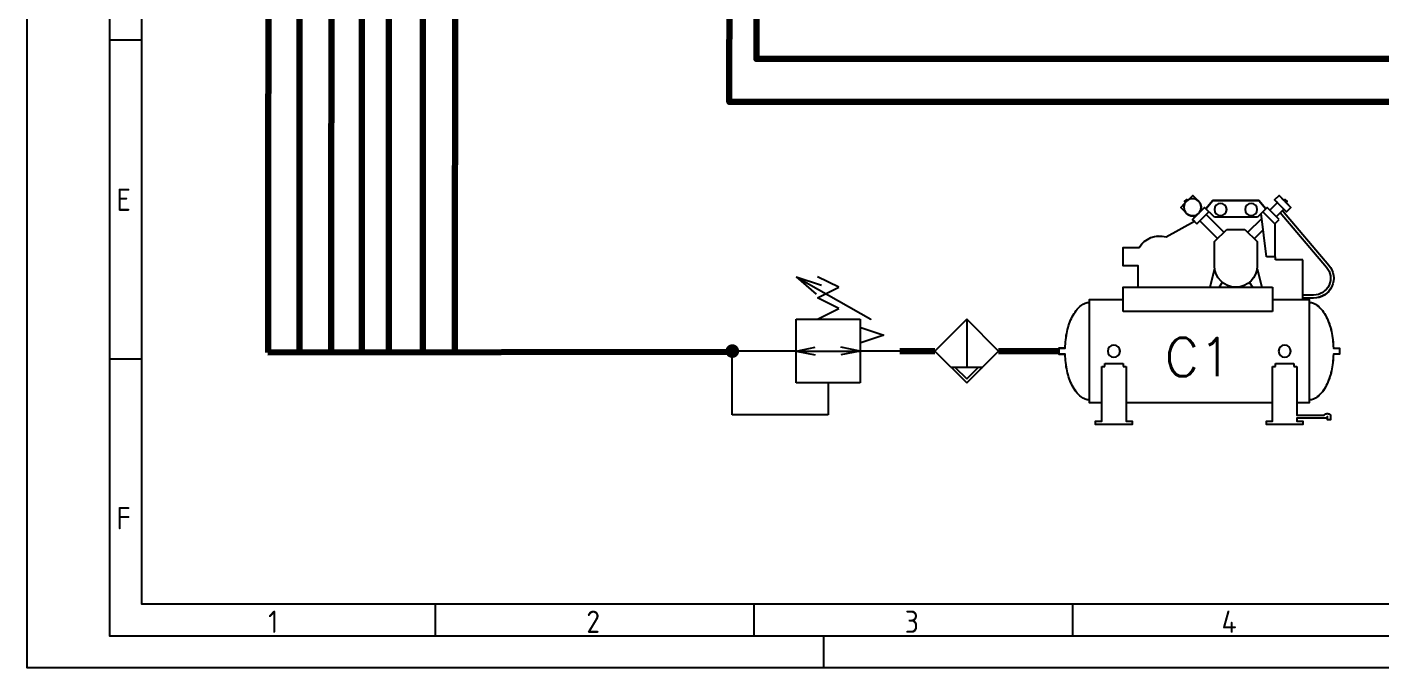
# Model space of a CAD drawing. Header units: inches. Extents: x 22 to 904, y 28 to 325.
# Drawn here: x 21.7 to 234.1, y 28 to 128.6 of the extents above; entities that cross this region are included whole.
import ezdxf
from ezdxf.enums import TextEntityAlignment as Align

# ---------------------------------------------------------------- set-up
doc = ezdxf.new("R2010")
doc.units = ezdxf.units.IN
doc.header["$MEASUREMENT"] = 0
doc.linetypes.add('DASHED', pattern=[0.75, 0.5, -0.25])
for name, color, linetype in [('035', 5, 'Continuous'), ('07', 7, 'Continuous'), ('SYMS', 7, 'Continuous'), ('TAGS', 51, 'Continuous')]:
    doc.layers.add(name, color=color, linetype=linetype)
doc.layers.add('SEÑAL NEUMATICA', color=5, linetype='Pneumatic Binary', lineweight=100)
doc.styles.add('ISO Proportional', font='isocp.shx')
doc.styles.add('WD', font='romans.shx')
doc.linetypes.add('Pneumatic Binary', pattern='A,0.25,[130,ltypeshp.shx,S=0.1,R=-45,X=0,Y=0],0.04,[130,ltypeshp.shx,S=0.1,R=55,X=0,Y=0],0.04,[130,ltypeshp.shx,S=0.1,R=-45,X=0,Y=0],1', length=1.33)
doc.linetypes.add('Pneumatic Signal', pattern='A,0.25,[130,ltypeshp.shx,S=0.1,R=-30,X=0,Y=0],0.04,[130,ltypeshp.shx,S=0.1,R=-30,X=0,Y=0],1', length=1.29)

# ---------------------------------------------------------------- blocks, each defined once
blk = doc.blocks.new('IEC_border_a3')
at = {"layer": '035'}
for p, q in [((17.98, 98.54), (13, 98.54)), ((18, 48.5), (13.02, 48.5)), ((64, 10), (64, 5)), ((114, 10), (114, 5)), ((164, 10), (164, 5)), ((125, 0), (125, 5))]:
    blk.add_line(p, q, dxfattribs=at)
for points in [[(0, 297), (420, 297), (420, 0), (0, 0)], [(18, 287), (410, 287), (410, 10), (18, 10)]]:
    blk.add_lwpolyline(points, close=True, dxfattribs=at)
at = {"layer": '07'}
blk.add_lwpolyline([(13, 292), (415, 292), (415, 5), (13, 5)], close=True, dxfattribs=at)
at = {"layer": '035', "style": 'ISO Proportional'}
for s, p in [('E', (14.02, 71.75)), ('F', (14.02, 21.75)), ('1', (37.81, 5.5)), ('2', (87.73, 5.5)), ('3', (137.68, 5.5)), ('4', (187.38, 5.5))]:
    blk.add_text(s, height=3.5, dxfattribs=at).set_placement(p)
blk = doc.blocks.new('VC1_AIR_COMPRESSOR')
at = {"ltscale": 3.2258}
for p, q in [((-0.031, -0.063), (-0.031, 0)), ((-0.031, 0), (0.032, 0)), ((0.032, 0), (0.032, -0.063)), ((0.532, -0.313), (-0.531, -0.313)), ((-0.531, -0.313), (-0.531, -0.656)), ((0.532, -0.438), (0.532, -0.313)), ((0.751, -0.375), (0.719, -0.375)), ((0.719, -0.375), (0.719, -0.438)), ((0.751, -0.75), (0.751, -0.375)), ((0.157, -0.469), (0.126, -0.469)), ((0.126, -0.469), (0.126, -0.656)), ((0.719, -0.438), (0.157, -0.438)), ((0.157, -0.438), (0.157, -0.469)), ((-0.874, -0.656), (-1.062, -0.656)), ((-1.062, -0.656), (-1.062, -0.822)), ((-0.874, -0.813), (-0.874, -0.656)), ((-0.406, -0.656), (-0.656, -0.656)), ((-0.656, -0.656), (-0.656, -2.188)), ((-0.406, -2.188), (-0.406, -0.656)), ((0.126, -0.656), (0.157, -0.656)), ((0.157, -0.656), (0.157, -0.688)), ((0.157, -0.688), (0.719, -0.688)), ((0.532, -2.188), (0.532, -0.688)), ((0.719, -0.688), (0.719, -0.75)), ((-0.656, -0.813), (-0.874, -0.813)), ((0.719, -0.75), (0.751, -0.75)), ((-1.172, -1.098), (-1.333, -1.388)), ((-1.473, -1.248), (-1.516, -1.291)), ((-1.428, -1.292), (-1.473, -1.248)), ((-1.553, -1.328), (-1.596, -1.371)), ((-1.596, -1.371), (-1.551, -1.415)), ((-1.534, -1.287), (-1.556, -1.309)), ((-1.556, -1.309), (-1.545, -1.32)), ((-1.523, -1.298), (-1.534, -1.287)), ((-1.474, -1.492), (-1.351, -1.369)), ((-1.43, -1.293), (-1.428, -1.292)), ((-1.351, -1.369), (-1.307, -1.413)), ((-1.551, -1.415), (-1.55, -1.414)), ((-1.546, -1.578), (-1.46, -1.506)), ((-1.374, -1.592), (-1.474, -1.492)), ((-1.446, -1.464), (-1.455, -1.454)), ((-1.307, -1.413), (-1.43, -1.536)), ((-1.22, -1.689), (-1.402, -1.508)), ((-1.379, -1.397), (-1.389, -1.388)), ((-1.154, -1.623), (-1.335, -1.442)), ((-1.546, -2.047), (-1.546, -1.578)), ((-1.374, -2.033), (-1.374, -1.592)), ((-1.124, -1.594), (-1.249, -1.719)), ((-0.874, -1.594), (-1.124, -1.594)), ((-0.843, -1.594), (-0.656, -1.547)), ((-0.703, -1.672), (-0.656, -1.641)), ((-1.249, -1.719), (-1.249, -1.906)), ((-1.22, -1.936), (-1.361, -2.077)), ((-1.249, -1.906), (-1.124, -2.031)), ((-1.46, -2.119), (-1.546, -2.047)), ((-1.474, -2.133), (-1.374, -2.033)), ((-0.968, -2.125), (-1.412, -2.071)), ((-1.154, -2.002), (-1.243, -2.091)), ((-1.124, -2.031), (-0.874, -2.031)), ((-0.843, -2.031), (-0.656, -2.078)), ((-0.703, -1.953), (-0.656, -1.984)), ((-1.596, -2.255), (-1.551, -2.21)), ((-1.551, -2.21), (-1.428, -2.333)), ((-1.446, -2.161), (-1.523, -2.239)), ((-1.351, -2.256), (-1.474, -2.133)), ((-1.43, -2.089), (-1.307, -2.212)), ((-1.307, -2.212), (-1.351, -2.256)), ((-1.307, -2.212), (-0.968, -2.212)), ((-0.968, -2.219), (-0.968, -2.125)), ((-0.937, -2.219), (-0.968, -2.219)), ((-0.937, -2.5), (-0.937, -2.219)), ((-0.656, -2.188), (-0.406, -2.188)), ((-0.531, -2.188), (-0.531, -2.563)), ((0.157, -2.219), (0.126, -2.219)), ((0.126, -2.219), (0.126, -2.406)), ((0.719, -2.188), (0.157, -2.188)), ((0.157, -2.188), (0.157, -2.219)), ((0.751, -2.125), (0.719, -2.125)), ((0.719, -2.125), (0.719, -2.188)), ((-1.473, -2.377), (-1.596, -2.255)), ((-1.556, -2.316), (-1.545, -2.305)), ((-1.534, -2.338), (-1.556, -2.316)), ((-1.523, -2.327), (-1.534, -2.338)), ((-1.428, -2.333), (-1.473, -2.377)), ((-1.379, -2.228), (-1.457, -2.305)), ((-1.442, -2.29), (-0.883, -2.766)), ((-1.42, -2.268), (-0.862, -2.742)), ((0.126, -2.406), (0.157, -2.406)), ((0.157, -2.406), (0.157, -2.438)), ((0.157, -2.438), (0.657, -2.438)), ((0.532, -2.563), (0.532, -2.438)), ((0.657, -2.438), (0.657, -2.719)), ((0.688, -2.734), (0.688, -2.438)), ((0.688, -2.438), (0.719, -2.438)), ((0.719, -2.438), (0.719, -2.5)), ((-0.531, -2.5), (-0.937, -2.5)), ((-0.575, -2.609), (-0.575, -2.5)), ((-0.544, -2.609), (-0.544, -2.5)), ((-0.531, -2.563), (0.532, -2.563)), ((0.719, -2.5), (0.751, -2.5)), ((0.672, -2.75), (0.688, -2.734)), ((0.704, -2.75), (0.672, -2.75)), ((0.704, -2.781), (0.704, -2.75)), ((-0.031, -2.812), (-0.031, -2.875)), ((-0.031, -2.875), (0.032, -2.875)), ((0.032, -2.875), (0.032, -2.812)), ((0.657, -2.781), (0.704, -2.781))]:
    blk.add_line(p, q, dxfattribs=at)
at = {"ltscale": 25.4, "flags": 128}
blk.add_lwpolyline([(-0.202, -0.083, 0.064948), (-0.353, -0.136, 0.104203), (-0.469, -0.228, 0.174705), (-0.499, -0.313), (-0.531, -0.313), (-0.531, -0.656), (-0.656, -0.656), (-0.656, -0.813), (-0.874, -0.813), (-0.874, -0.656), (-1.062, -0.656), (-1.062, -0.822, 0.339438), (-1.172, -1.098), (-1.333, -1.388), (-1.351, -1.369), (-1.379, -1.397), (-1.389, -1.388, 0.324447), (-1.43, -1.293), (-1.428, -1.292), (-1.473, -1.248), (-1.523, -1.298), (-1.534, -1.287), (-1.556, -1.309), (-1.545, -1.32), (-1.596, -1.371), (-1.551, -1.415), (-1.55, -1.414, 0.324447), (-1.455, -1.454), (-1.446, -1.464), (-1.474, -1.492), (-1.46, -1.506), (-1.546, -1.578), (-1.546, -2.047), (-1.46, -2.119), (-1.474, -2.133), (-1.446, -2.161), (-1.523, -2.239), (-1.551, -2.21), (-1.596, -2.255), (-1.545, -2.305), (-1.556, -2.316), (-1.534, -2.338), (-1.523, -2.327), (-1.473, -2.377), (-1.428, -2.333), (-1.457, -2.305), (-1.442, -2.29), (-0.883, -2.766, 0.639378), (-0.544, -2.609), (-0.544, -2.5), (-0.531, -2.5), (-0.531, -2.563), (-0.499, -2.563, 0.174705), (-0.469, -2.647, 0.104203), (-0.353, -2.739, 0.064948), (-0.202, -2.792, 0.043245), (-0.031, -2.812), (-0.031, -2.875), (0.032, -2.875), (0.032, -2.812, 0.043245), (0.203, -2.792, 0.064948), (0.354, -2.739, 0.104203), (0.47, -2.647, 0.174705), (0.501, -2.563), (0.532, -2.563), (0.532, -2.438), (0.657, -2.438), (0.657, -2.719, 0.168649), (0.651, -2.721, 0.105215), (0.645, -2.728, 0.067398), (0.642, -2.737, 0.053549), (0.64, -2.75, 0.053549), (0.642, -2.763, 0.067398), (0.645, -2.772, 0.105215), (0.651, -2.779, 0.168649), (0.657, -2.781), (0.704, -2.781), (0.704, -2.75), (0.672, -2.75), (0.688, -2.734), (0.688, -2.438), (0.719, -2.438), (0.719, -2.5), (0.751, -2.5), (0.751, -2.125), (0.719, -2.125), (0.719, -2.188), (0.532, -2.188), (0.532, -0.688), (0.719, -0.688), (0.719, -0.75), (0.751, -0.75), (0.751, -0.375), (0.719, -0.375), (0.719, -0.438), (0.532, -0.438), (0.532, -0.313), (0.501, -0.313, 0.174705), (0.47, -0.228, 0.104203), (0.354, -0.136, 0.064948), (0.203, -0.083, 0.043245), (0.032, -0.063), (0.032, 0), (-0.031, 0), (-0.031, -0.063, 0.043245)], format="xyb", close=True, dxfattribs=at)
at = {"ltscale": 3.2258}
for centre, radius in [((0.001, -0.563), 0.0625), ((-1.475, -1.368), 0.0879), ((-1.453, -1.656), 0.0625), ((-1.453, -1.969), 0.0625), ((0.001, -2.313), 0.0625)]:
    blk.add_circle(centre, radius, dxfattribs=at)
for centre, radius, start, end in [((-0.192, -0.457), 0.359, 116.5651, 140.3607), ((-0.076, -0.69), 0.619, 101.7009, 116.5651), ((0.001, -1.06), 0.997, 91.796, 101.7009), ((0.001, -1.06), 0.997, 78.2991, 88.204), ((0.077, -0.69), 0.619, 63.4349, 78.2991), ((0.194, -0.457), 0.359, 39.6393, 63.4349), ((-0.367, -0.313), 0.133, 140.3607, 180), ((0.368, -0.313), 0.133, 0, 39.6393), ((-0.937, -1.031), 0.244, 120.807, 195.8036), ((-0.874, -1.813), 0.219, 270, 90), ((-0.749, -2.609), 0.206, 229.6241, 0), ((-0.749, -2.609), 0.174, 229.6241, 360), ((-0.367, -2.563), 0.133, 180, 219.6393), ((0.368, -2.563), 0.133, 320.3607, 0), ((-0.192, -2.418), 0.359, 219.6393, 243.4349), ((-0.076, -2.185), 0.619, 243.4349, 258.2991), ((0.077, -2.185), 0.619, 281.7009, 296.5651), ((0.194, -2.418), 0.359, 296.5651, 320.3607), ((0.7, -2.75), 0.0594, 167.7393, 180), ((0.7, -2.75), 0.0594, 180, 192.2607), ((0.679, -2.745), 0.0376, 152.3162, 167.7393), ((0.679, -2.755), 0.0376, 192.2607, 207.6838), ((0.665, -2.738), 0.0225, 128.2912, 152.3162), ((0.665, -2.762), 0.0225, 207.6838, 231.7088), ((0.657, -2.728), 0.00906, 90, 128.2912), ((0.001, -1.815), 0.997, 258.2991, 268.204), ((0.001, -1.815), 0.997, 271.796, 281.7009), ((0.657, -2.772), 0.00906, 231.7088, 270)]:
    blk.add_arc(centre, radius, start, end, dxfattribs=at)
at = {"style": 'WD'}
for tag, p, height in [('X2TERM02', (0, 0), 0.005), ('TERM02', (0.005, 0.003), 0.0625), ('RATING1', (0.639, -1.128), 0.125), ('DESC1', (0.639, -1.344), 0.125), ('DESC2', (0.639, -1.528), 0.125), ('DESC3', (0.639, -1.718), 0.125), ('WDTAGALT', (0.657, -1.903), 0.125), ('X8TERM01', (0.001, -2.875), 0.005), ('TERM01', (0.006, -2.946), 0.0625)]:
    blk.add_attdef(tag, p, '', height=height, dxfattribs=at)
blk.add_attdef('XREF', (0.599, -0.224), '', height=0.0625, rotation=0.0625, dxfattribs=at)
for tag, p in [('INST', (0.078, -1.3)), ('LOC', (0.054, -1.461)), ('TAG1', (0.072, -1.67))]:
    blk.add_attdef(tag, text='', height=0.125, dxfattribs=at).set_placement(p, align=Align.CENTER)
at = {"style": 'WD', "flags": 1}
for tag, p in [('FAMILY', (0.396, -2.039)), ('CAT', (0.393, -2.07)), ('WDTYPE', (0.262, -2.143)), ('MFG', (0.395, -2.106)), ('ASSYCODE', (0.423, -2.141))]:
    blk.add_attdef(tag, text='', height=0.01, dxfattribs=at).set_placement(p, align=Align.CENTER)
blk = doc.blocks.new('HVL1_AIR_PRESS_REG')
for p, q in [((0.2395, 0.2507), (0.323, 0.2922)), ((0.4066, 0.2922), (0.3077, 0.2591)), ((0.4066, 0.2922), (0.3279, 0.2238)), ((0.323, 0.2086), (0.2395, 0.2507)), ((0.2395, 0.1671), (0.323, 0.2086)), ((0.323, 0.125), (0.2395, 0.1671)), ((0.4066, 0.125), (0.1559, 0.125)), ((0.1559, 0.125), (0.1559, -0.125)), ((0.4066, -0.125), (0.4066, 0.125)), ((0.1562, 0.0938), (0.0625, 0.0625)), ((0.0625, 0.0625), (0.1562, 0.0312)), ((0.1559, 0.1016), (0.1559, 0.018)), ((0, 0), (0.1671, 0)), ((0.1559, 0), (0.2309, 0.0149)), ((0.1559, 0), (0.2309, -0.0149)), ((0.4066, 0), (0.3316, 0.0149)), ((0.4066, 0), (0.3316, -0.0149)), ((0.4062, 0), (0.6569, 0)), ((0.1559, -0.125), (0.4066, -0.125))]:
    blk.add_line(p, q)
at = {"linetype": 'DASHED'}
for p, q in [((0.6569, -0.2507), (0.6569, 0)), ((0.2809, -0.125), (0.2809, -0.2507)), ((0.2806, -0.2507), (0.6569, -0.2507))]:
    blk.add_line(p, q, dxfattribs=at)
for points in [[(0.4066, 0.2922), (0.1138, 0.125), (0.1138, 0.125)], [(0.4066, 0), (0.1559, 0), (0.1559, 0)]]:
    blk.add_lwpolyline(points)
at = {"const_width": 0.0267}
blk.add_lwpolyline([(0.6436, 0, 1), (0.6703, 0, 1)], format="xyb", close=True, dxfattribs=at)
at = {"style": 'WD', "width": 0.7}
for tag, p, height in [('DESC1', (0.5, 0.6562), 0.125), ('DESC2', (0.5, 0.5), 0.125), ('DESC3', (0.5, 0.3438), 0.125), ('WDTAGALT', (0.5, 0.1875), 0.125), ('TERM02', (0.6562, 0.0312), 0.0625)]:
    blk.add_attdef(tag, p, '', height=height, dxfattribs=at)
for tag, height, p in [('INST', 0.125, (0.0938, 0.5312)), ('LOC', 0.125, (0.0938, 0.375)), ('TAG1', 0.125, (0.0938, 0.2188)), ('TERM01', 0.0625, (0.0312, 0.0312)), ('RATING1', 0.125, (0.1562, -0.3125))]:
    blk.add_attdef(tag, text='', height=height, dxfattribs=at).set_placement(p, align=Align.RIGHT)
at = {"style": 'WD'}
for tag, p, height, flags in [('WDTYPE', (0.0625, 0.0625), 0.01, 1), ('X4TERM01', (0, 0), 0.005, 1), ('X1TERM02', (0.6684, 0), 0.005, 1), ('WDBLKNAM', (0.499, -0.0625), 0.01, 9), ('FAMILY', (0.5, -0.0938), 0.01, 9)]:
    blk.add_attdef(tag, p, '', height=height, dxfattribs=dict(at, flags=flags))
at = {"linetype": 'Continuous', "style": 'WD', "flags": 9}
for tag, p in [('CAT', (0.5, -0.125)), ('MFG', (0.5, -0.1562)), ('ASSYCODE', (0.5, -0.1875))]:
    blk.add_attdef(tag, p, '', height=0.01, dxfattribs=at)
at = {"style": 'WD'}
blk.add_attdef('XREF', (0.7188, -0.1875), '', height=0.0625, dxfattribs=at)
blk = doc.blocks.new('HFL1_AIR_FILT')
for p, q in [((0.125, 0.125), (0, 0)), ((0.25, 0), (0.125, 0.125)), ((0, 0), (0.125, -0.125)), ((0.125, -0.125), (0.25, 0)), ((0.0625, -0.0625), (0.1875, -0.0625)), ((0.078, -0.0625), (0.125, -0.109)), ((0.125, -0.109), (0.1715, -0.0625))]:
    blk.add_line(p, q)
at = {"linetype": 'DASHED'}
blk.add_line((0.125, 0.125), (0.125, -0.0625), dxfattribs=at)
at = {"style": 'WD', "width": 0.7}
for tag, p in [('INST', (0.1194, 0.531)), ('LOC', (0.1194, 0.3747)), ('TAG1', (0.125, 0.2188)), ('DESC1', (0.125, -0.3125)), ('DESC2', (0.1396, -0.4688)), ('DESC3', (0.1396, -0.625)), ('WDTAGALT', (0.1396, -0.7812))]:
    blk.add_attdef(tag, text='', height=0.125, dxfattribs=at).set_placement(p, align=Align.CENTER)
blk.add_attdef('TERM01', text='', height=0.0625, dxfattribs=at).set_placement((0, 0.0312), align=Align.RIGHT)
at = {"style": 'WD'}
for tag, p, height, flags in [('WDTYPE', (0.0625, 0.0625), 0.01, 1), ('WDBLKNAM', (0.124, 0.0625), 0.01, 9), ('X4TERM01', (0, 0), 0.005, 1), ('FAMILY', (0.125, 0.0312), 0.01, 9), ('X1TERM02', (0.25, 0), 0.005, 1)]:
    blk.add_attdef(tag, p, '', height=height, dxfattribs=dict(at, flags=flags))
at = {"style": 'WD', "width": 0.7}
for tag, p, height in [('TERM02', (0.25, 0.0312), 0.0625), ('RATING1', (0.2812, -0.1562), 0.125)]:
    blk.add_attdef(tag, p, '', height=height, dxfattribs=at)
at = {"linetype": 'Continuous', "style": 'WD', "flags": 9}
for tag, p in [('ASSYCODE', (0.1503, -0.0497)), ('MFG', (0.1481, -0.0324)), ('CAT', (0.1501, -0.0129))]:
    blk.add_attdef(tag, text='', height=0.01, dxfattribs=at).set_placement(p, align=Align.CENTER)
at = {"style": 'WD'}
blk.add_attdef('XREF', text='', height=0.0625, dxfattribs=at).set_placement((0, -0.125), align=Align.RIGHT)

msp = doc.modelspace()

# ---------------------------------------------------------------- linework, layer by layer
at = {"layer": 'SEÑAL NEUMATICA', "linetype": 'Pneumatic Signal'}
msp.add_line((132.75, 77.62), (59.5, 77.5), dxfattribs=at)
at = {"layer": 'SEÑAL NEUMATICA', "color": 5, "linetype": 'Pneumatic Signal', "lineweight": 90}
for p, q in [((158.64, 77.72), (164.14, 77.72)), ((178.86, 77.73), (174.14, 77.72))]:
    msp.add_line(p, q, dxfattribs=at)
at = {"layer": 'SEÑAL NEUMATICA'}
msp.add_line((183.61, 77.72), (178.87, 77.72), dxfattribs=at)
at = {"layer": 'SEÑAL NEUMATICA', "color": 5, "linetype": 'Pneumatic Signal', "lineweight": 100}
msp.add_lwpolyline([(59.58, 77.48), (59.64, 240.12), (156, 240.25)], dxfattribs=at)
at = {"layer": 'SEÑAL NEUMATICA', "color": 5, "linetype": 'Pneumatic Signal', "lineweight": 90}
for points in [[(64.46, 77.48), (64.52, 227.48), (146.86, 227.48)], [(74.24, 77.48), (74.27, 214.85), (136.71, 214.85)], [(78.49, 77.23), (78.55, 208.23), (131.91, 208.23)], [(83.83, 77.35), (83.89, 201.48), (127.11, 201.48)], [(131.74, 201.59), (136.33, 201.61), (136.14, 123.6), (368.61, 123.6), (368.61, 145.35)], [(88.86, 77.48), (88.92, 195.23), (122.11, 195.23)], [(126.74, 195.21), (132.08, 195.24), (131.89, 116.85), (375.24, 116.85), (375.24, 145.23)]]:
    msp.add_lwpolyline(points, dxfattribs=at)
at = {"layer": 'SEÑAL NEUMATICA', "color": 5, "lineweight": 90}
msp.add_lwpolyline([(69.46, 77.73), (69.52, 220.98), (141.99, 220.98)], dxfattribs=at)

# ---------------------------------------------------------------- block references
msp.add_blockref('IEC_border_a3', (21.74, 27.98))
at = {"layer": 'SYMS'}
ref = msp.add_blockref('VC1_AIR_COMPRESSOR', (183.61, 77.72), dxfattribs=dict(at, xscale=-15.30826710539875, yscale=15.30826710539875, zscale=15.30826710539875, rotation=90))
ref.add_attrib('TAG1', 'C1', dxfattribs={"layer": 'TAGS', "height": 6, "style": 'WD'}).set_placement((205.47, 73.78), align=Align.CENTER)
at = {"layer": 'SYMS', "yscale": 40, "zscale": 40}
for name, p, xscale in [('HVL1_AIR_PRESS_REG', (158.64, 77.72), -40), ('HFL1_AIR_FILT', (164.14, 77.72), 40)]:
    msp.add_blockref(name, p, dxfattribs=dict(at, xscale=xscale))

doc.saveas('drawing.dxf')
